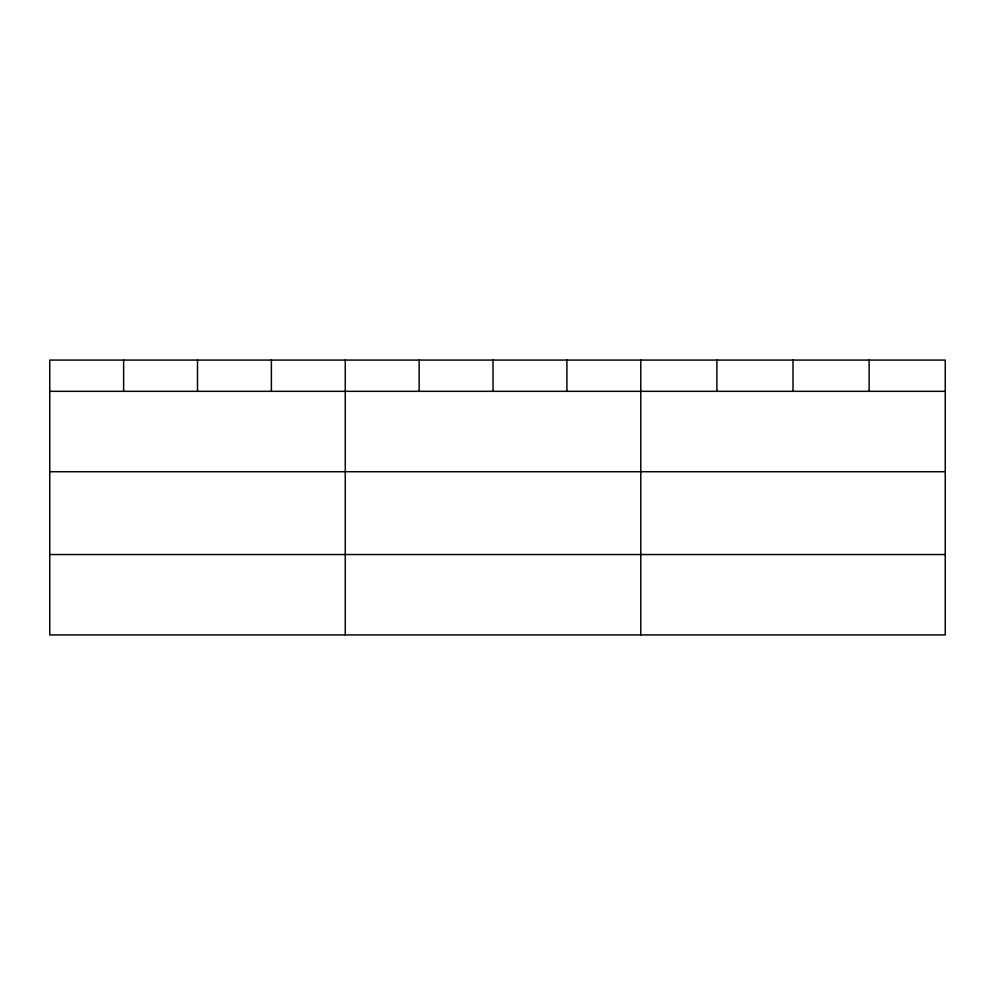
<?xml version="1.0" encoding="UTF-8"?>
<svg xmlns="http://www.w3.org/2000/svg" width="995" height="995" viewBox="0 0 995 995"><rect width="100%" height="100%" fill="white"/><g stroke="black" fill="none" stroke-linecap="round" stroke-linejoin="round"><path stroke-width="1.49" d="M945.25 471.717L945.25 360.078L49.75 360.078L49.75 634.922L945.25 634.922L945.25 471.717L49.75 471.717M49.75 391.321L945.25 391.321M49.75 554.538L945.25 554.538M869.132 360.078L869.132 391.321M793.015 360.078L793.015 391.321M716.897 360.078L716.897 391.321M640.78 360.078L640.78 634.922M566.901 360.078L566.901 391.321M493.022 360.078L493.022 391.321M419.144 360.078L419.144 391.321M345.265 360.078L345.265 634.922M271.386 360.078L271.386 391.321M197.507 360.078L197.507 391.321M123.629 360.078L123.629 391.321"/></g></svg>
